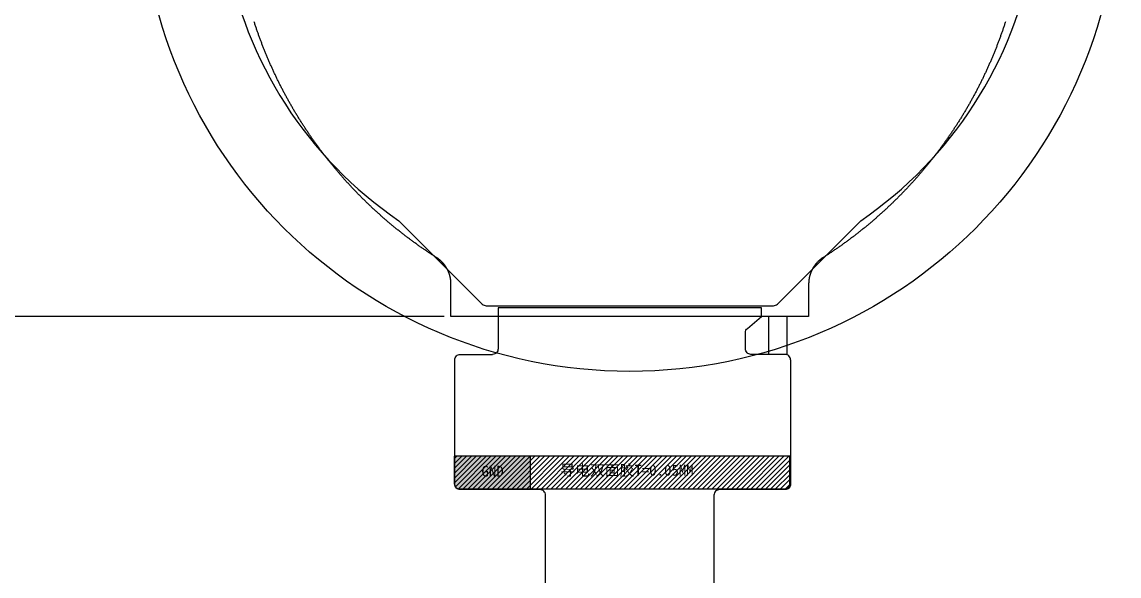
# Model space of a CAD drawing. Header units: millimetres. Extents: x 6107 to 6696, y -7540 to -7123.
# Drawn here: x 6402 to 6503, y -7386 to -7335.1 of the extents above; entities that cross this region are included whole.
import ezdxf

# ---------------------------------------------------------------- set-up
doc = ezdxf.new("R2010")
doc.units = ezdxf.units.MM
doc.header["$LTSCALE"] = 32.67
doc.header["$PDMODE"] = 3
doc.header["$PDSIZE"] = 0.3125
doc.layers.get('0').update_dxf_attribs({"linetype": 'CONTINUOUS'})
doc.layers.get('Defpoints').update_dxf_attribs({"linetype": 'CONTINUOUS'})
for name, color, linetype in [('BZ', 210, 'CONTINUOUS'), ('ITO', 3, 'CONTINUOUS'), ('sensor', 7, 'CONTINUOUS')]:
    doc.layers.add(name, color=color, linetype=linetype)
doc.styles.add('宋', font='SimSun.ttf')
doc.styles.add('黑体', font='simhei.ttf')
doc.dimstyles.new('HJ', dxfattribs={"dimtxt": 3.5, "dimasz": 3.5, "dimexe": 1, "dimexo": 0.625, "dimgap": 0.5, "dimtad": 1, "dimtxsty": '黑体', "dimcen": 3.5, "dimclrd": 4, "dimclre": 4, "dimclrt": 4, "dimadec": 0, "dimazin": 0, "dimtfac": 1, "dimtmove": 0, "dimatfit": 3, "dimfxl": 1, "dimarcsym": 0})

# ---------------------------------------------------------------- blocks, each defined once
blk = doc.blocks.new('*D35')
at = {"layer": 'Defpoints', "color": 0, "transparency": 16777216}
for p in [(6457.95, -7285.68), (6397.65, -7362.16), (6441.5, -7362.16)]:
    blk.add_point(p, dxfattribs=at)
at = {"layer": 'ITO', "color": 4, "lineweight": -2, "transparency": 16777216}
for p, q in [((6457.33, -7285.68), (6396.65, -7285.68)), ((6397.65, -7289.18), (6397.65, -7358.66)), ((6440.88, -7362.16), (6396.65, -7362.16))]:
    blk.add_line(p, q, dxfattribs=at)
at = {"layer": 'ITO', "color": 4, "transparency": 16777216}
for points in [[(6397.07, -7289.18), (6398.23, -7289.18), (6397.65, -7285.68)], [(6397.07, -7358.66), (6398.23, -7358.66), (6397.65, -7362.16)]]:
    blk.add_solid(points, dxfattribs=at)
at = {"layer": 'ITO', "color": 4, "transparency": 16777216, "insert": (6395.1, -7324.35), "char_height": 3.5, "attachment_point": 5, "rotation": 90, "style": '黑体'}
blk.add_mtext('LCM OD 76,48%%P0.2', dxfattribs=at)

msp = doc.modelspace()

# ---------------------------------------------------------------- hatches: boundary and pattern name
at = {"layer": 'ITO'}
h = msp.add_hatch(color=2, dxfattribs=at)
h.dxf.hatch_style = 1
h.paths.add_polyline_path([(6448.806, -7378.009), (6448.806, -7375.009), (6441.806, -7375.009), (6441.806, -7377.509, 0.4142136), (6442.306, -7378.009)])
h.paths.add_polyline_path([(6444.009, -7377.331), (6446.666, -7377.331), (6446.666, -7375.393), (6444.009, -7375.393)], flags=24)
h = msp.add_hatch(dxfattribs=at)
h.set_pattern_fill('ANSI31', color=3, scale=0.1)
h.set_pattern_definition([(45, (113.4258, 22.69926), (-0.224506403, 0.224506403), [])])
h.paths.add_polyline_path([(6472.176, -7378.009, 0.4142136), (6472.676, -7377.509), (6472.676, -7375.009), (6441.806, -7375.009), (6441.806, -7377.509, 0.4142136), (6442.306, -7378.009)])
h.paths.add_polyline_path([(6451.215, -7377.417), (6464.587, -7377.417), (6464.587, -7375.486), (6451.215, -7375.486)], flags=24)

# ---------------------------------------------------------------- linework, layer by layer
at = {"color": 1}
for p, q in [((6429.899, -7347.362), (6429.889, -7347.371)), ((6429.899, -7347.362), (6429.889, -7347.371)), ((6429.899, -7347.362), (6429.889, -7347.371)), ((6429.899, -7347.362), (6429.889, -7347.371)), ((6486.006, -7347.362), (6486.016, -7347.371)), ((6486.006, -7347.362), (6486.016, -7347.371))]:
    msp.add_line(p, q, dxfattribs=at)
at = {"color": 0}
for p, q in [((6470.703, -7362.156), (6470.703, -7365.632)), ((6472.403, -7362.156), (6472.403, -7365.632))]:
    msp.add_line(p, q, dxfattribs=at)
at = {"color": 30, "lineweight": -3}
msp.add_lwpolyline([(6472.733, -7366.132, 0.4142136), (6472.233, -7365.632), (6469.089, -7365.632, -0.4142136), (6468.589, -7365.132), (6468.589, -7363.633, -0.2219713), (6468.768, -7363.25), (6470.074, -7362.156), (6470.074, -7361.361), (6445.838, -7361.361), (6445.838, -7365.132, -0.4142136), (6445.338, -7365.632)], format="xyb", dxfattribs=at)
at = {"layer": 'BZ'}
msp.add_lwpolyline([(6492.504, -7335.052), (6492.479, -7335.129), (6492.454, -7335.205), (6492.429, -7335.281), (6492.404, -7335.357), (6492.379, -7335.433), (6492.353, -7335.509), (6492.328, -7335.585), (6492.302, -7335.661), (6492.276, -7335.737), (6492.25, -7335.813), (6492.223, -7335.888), (6492.197, -7335.964), (6492.171, -7336.04), (6492.144, -7336.115), (6492.117, -7336.191), (6492.09, -7336.266), (6492.063, -7336.342), (6492.035, -7336.417), (6492.008, -7336.492), (6491.98, -7336.568), (6491.953, -7336.643), (6491.925, -7336.718), (6491.897, -7336.793), (6491.869, -7336.868), (6491.84, -7336.943), (6491.812, -7337.018), (6491.783, -7337.093), (6491.754, -7337.168), (6491.725, -7337.242), (6491.696, -7337.317), (6491.667, -7337.392), (6491.638, -7337.466), (6491.608, -7337.541), (6491.578, -7337.615), (6491.549, -7337.69), (6491.519, -7337.764), (6491.489, -7337.838), (6491.458, -7337.913), (6491.428, -7337.987), (6491.397, -7338.061), (6491.367, -7338.135), (6491.336, -7338.209), (6491.305, -7338.283), (6491.274, -7338.357), (6491.242, -7338.431), (6491.211, -7338.504), (6491.179, -7338.578), (6491.148, -7338.652), (6491.116, -7338.725), (6491.084, -7338.799), (6491.051, -7338.872), (6491.019, -7338.946), (6490.987, -7339.019), (6490.954, -7339.092), (6490.921, -7339.165), (6490.888, -7339.238), (6490.855, -7339.311), (6490.822, -7339.384), (6490.789, -7339.457), (6490.755, -7339.53), (6490.722, -7339.603), (6490.688, -7339.676), (6490.654, -7339.748), (6490.62, -7339.821), (6490.586, -7339.893), (6490.552, -7339.966), (6490.517, -7340.038), (6490.483, -7340.11), (6490.448, -7340.183), (6490.413, -7340.255), (6490.378, -7340.327), (6490.343, -7340.399), (6490.307, -7340.471), (6490.272, -7340.543), (6490.236, -7340.615), (6490.2, -7340.686), (6490.165, -7340.758), (6490.128, -7340.83), (6490.092, -7340.901), (6490.056, -7340.973), (6490.019, -7341.044), (6489.983, -7341.115), (6489.946, -7341.187), (6489.909, -7341.258), (6489.872, -7341.329), (6489.835, -7341.4), (6489.798, -7341.471), (6489.76, -7341.542), (6489.723, -7341.613), (6489.685, -7341.683), (6489.647, -7341.754), (6489.609, -7341.824), (6489.571, -7341.895), (6489.533, -7341.965), (6489.494, -7342.036), (6489.456, -7342.106), (6489.417, -7342.176), (6489.378, -7342.246), (6489.339, -7342.316), (6489.3, -7342.386), (6489.261, -7342.456), (6489.221, -7342.526), (6489.182, -7342.596), (6489.142, -7342.665), (6489.102, -7342.735), (6489.062, -7342.805), (6489.022, -7342.874), (6488.982, -7342.943), (6488.941, -7343.013), (6488.901, -7343.082), (6488.86, -7343.151), (6488.82, -7343.22), (6488.779, -7343.289), (6488.738, -7343.358), (6488.696, -7343.426), (6488.655, -7343.495), (6488.614, -7343.564), (6488.572, -7343.632), (6488.53, -7343.701), (6488.488, -7343.769), (6488.446, -7343.837), (6488.404, -7343.906), (6488.362, -7343.974), (6488.32, -7344.042), (6488.277, -7344.11), (6488.234, -7344.177), (6488.192, -7344.245), (6488.149, -7344.313), (6488.105, -7344.381), (6488.062, -7344.448), (6488.019, -7344.515), (6487.975, -7344.583), (6487.932, -7344.65), (6487.888, -7344.717), (6487.844, -7344.784), (6487.8, -7344.851), (6487.756, -7344.918), (6487.712, -7344.985), (6487.667, -7345.052), (6487.623, -7345.118), (6487.578, -7345.185), (6487.533, -7345.252), (6487.488, -7345.318), (6487.443, -7345.384), (6487.398, -7345.45), (6487.353, -7345.517), (6487.307, -7345.583), (6487.262, -7345.648), (6487.216, -7345.714), (6487.17, -7345.78), (6487.124, -7345.846), (6487.078, -7345.911), (6487.032, -7345.977), (6486.985, -7346.042), (6486.939, -7346.107), (6486.892, -7346.173), (6486.845, -7346.238), (6486.799, -7346.303), (6486.752, -7346.368), (6486.704, -7346.433), (6486.657, -7346.497), (6486.61, -7346.562), (6486.562, -7346.627), (6486.515, -7346.691), (6486.467, -7346.755), (6486.419, -7346.82), (6486.371, -7346.884), (6486.323, -7346.948), (6486.274, -7347.012), (6486.226, -7347.076), (6486.177, -7347.14), (6486.129, -7347.203), (6486.08, -7347.267), (6486.031, -7347.33), (6485.982, -7347.394), (6485.933, -7347.457), (6485.883, -7347.52), (6485.834, -7347.583), (6485.784, -7347.646), (6485.735, -7347.709), (6485.685, -7347.772), (6485.635, -7347.835), (6485.585, -7347.897), (6485.535, -7347.96), (6485.484, -7348.022), (6485.434, -7348.085), (6485.383, -7348.147), (6485.333, -7348.209), (6485.282, -7348.271), (6485.231, -7348.333), (6485.18, -7348.395), (6485.129, -7348.457), (6485.078, -7348.518), (6485.026, -7348.58), (6484.975, -7348.641), (6484.923, -7348.702), (6484.871, -7348.764), (6484.819, -7348.825), (6484.767, -7348.886), (6484.715, -7348.947), (6484.663, -7349.007), (6484.611, -7349.068), (6484.558, -7349.129), (6484.505, -7349.189), (6484.453, -7349.25), (6484.4, -7349.31), (6484.347, -7349.37), (6484.294, -7349.43), (6484.241, -7349.49), (6484.187, -7349.55), (6484.134, -7349.61), (6484.08, -7349.669), (6484.027, -7349.729), (6483.973, -7349.788), (6483.919, -7349.848), (6483.865, -7349.907), (6483.811, -7349.966), (6483.756, -7350.025), (6483.702, -7350.084), (6483.648, -7350.143), (6483.593, -7350.201), (6483.538, -7350.26), (6483.483, -7350.318), (6483.428, -7350.377), (6483.373, -7350.435), (6483.318, -7350.493), (6483.263, -7350.551), (6483.207, -7350.609), (6483.152, -7350.667), (6483.096, -7350.724), (6483.04, -7350.782), (6482.984, -7350.839), (6482.928, -7350.897), (6482.872, -7350.954), (6482.816, -7351.011), (6482.76, -7351.068), (6482.703, -7351.125), (6482.647, -7351.182), (6482.59, -7351.239), (6482.533, -7351.295), (6482.476, -7351.352), (6482.419, -7351.408), (6482.362, -7351.464), (6482.305, -7351.52), (6482.248, -7351.576), (6482.19, -7351.632), (6482.133, -7351.688), (6482.075, -7351.744), (6482.017, -7351.799), (6481.959, -7351.855), (6481.901, -7351.91), (6481.843, -7351.965), (6481.785, -7352.02), (6481.727, -7352.075), (6481.668, -7352.13), (6481.61, -7352.185), (6481.551, -7352.24), (6481.492, -7352.294), (6481.433, -7352.349), (6481.374, -7352.403), (6481.315, -7352.457), (6481.256, -7352.511), (6481.197, -7352.565), (6481.137, -7352.619), (6481.078, -7352.673), (6481.018, -7352.726), (6480.958, -7352.78), (6480.899, -7352.833), (6480.839, -7352.886), (6480.779, -7352.939), (6480.718, -7352.992), (6480.658, -7353.045), (6480.598, -7353.098), (6480.537, -7353.151), (6480.477, -7353.203), (6480.416, -7353.255), (6480.355, -7353.308), (6480.294, -7353.36), (6480.233, -7353.412), (6480.172, -7353.464), (6480.111, -7353.516), (6480.05, -7353.567), (6479.988, -7353.619), (6479.927, -7353.67), (6479.865, -7353.722), (6479.804, -7353.773), (6479.742, -7353.824), (6479.68, -7353.875), (6479.618, -7353.926), (6479.556, -7353.976), (6479.494, -7354.027), (6479.431, -7354.077), (6479.369, -7354.128), (6479.306, -7354.178), (6479.244, -7354.228), (6479.181, -7354.278), (6479.118, -7354.328), (6479.055, -7354.377), (6478.992, -7354.427), (6478.929, -7354.476), (6478.866, -7354.526), (6478.803, -7354.575), (6478.739, -7354.624), (6478.676, -7354.673), (6478.612, -7354.722), (6478.549, -7354.77), (6478.485, -7354.819), (6478.421, -7354.867), (6478.357, -7354.916), (6478.293, -7354.964), (6478.229, -7355.012), (6478.165, -7355.06), (6478.1, -7355.108), (6478.036, -7355.155), (6477.971, -7355.203), (6477.907, -7355.25), (6477.842, -7355.298), (6477.777, -7355.345), (6477.712, -7355.392), (6477.647, -7355.439), (6477.582, -7355.486), (6477.517, -7355.532), (6477.452, -7355.579), (6477.386, -7355.625), (6477.321, -7355.671), (6477.255, -7355.718), (6477.19, -7355.764), (6477.124, -7355.809), (6477.058, -7355.855), (6476.992, -7355.901), (6476.926, -7355.946), (6476.86, -7355.992), (6476.794, -7356.037), (6476.727, -7356.082), (6476.661, -7356.127), (6476.595, -7356.172), (6476.528, -7356.216), (6476.461, -7356.261), (6476.395, -7356.305), (6476.328, -7356.35), (6476.261, -7356.394), (6476.194, -7356.438), (6476.127, -7356.482), (6476.06, -7356.526), (6475.992, -7356.569), (6475.925, -7356.613), (6475.858, -7356.656), (6475.79, -7356.699), (6475.723, -7356.742), (6475.718, -7356.746), (6475.713, -7356.748), (6475.709, -7356.752), (6475.704, -7356.755), (6475.699, -7356.758), (6475.694, -7356.761), (6475.69, -7356.764), (6475.685, -7356.767), (6475.68, -7356.77), (6475.676, -7356.773), (6475.671, -7356.776), (6475.667, -7356.779), (6475.657, -7356.785), (6475.653, -7356.788), (6475.648, -7356.792), (6475.643, -7356.795), (6475.634, -7356.801), (6475.629, -7356.804), (6475.625, -7356.807), (6475.616, -7356.814), (6475.611, -7356.817), (6475.607, -7356.82), (6475.602, -7356.824), (6475.598, -7356.827), (6475.588, -7356.833), (6475.584, -7356.837), (6475.575, -7356.843), (6475.57, -7356.846), (6475.566, -7356.85), (6475.561, -7356.853), (6475.557, -7356.856), (6475.552, -7356.86), (6475.548, -7356.863), (6475.543, -7356.866), (6475.539, -7356.87), (6475.534, -7356.873), (6475.53, -7356.876), (6475.521, -7356.883), (6475.517, -7356.887), (6475.512, -7356.89), (6475.508, -7356.893), (6475.503, -7356.897), (6475.499, -7356.9), (6475.49, -7356.907), (6475.486, -7356.911), (6475.477, -7356.918), (6475.473, -7356.921), (6475.468, -7356.925), (6475.464, -7356.928), (6475.46, -7356.932), (6475.455, -7356.935), (6475.451, -7356.939), (6475.447, -7356.942), (6475.438, -7356.949), (6475.434, -7356.953), (6475.429, -7356.956), (6475.425, -7356.96), (6475.421, -7356.964), (6475.417, -7356.967), (6475.412, -7356.971), (6475.408, -7356.975), (6475.404, -7356.978), (6475.399, -7356.982), (6475.395, -7356.985), (6475.391, -7356.989), (6475.387, -7356.993), (6475.378, -7357), (6475.374, -7357.004), (6475.37, -7357.007), (6475.366, -7357.011), (6475.361, -7357.015), (6475.357, -7357.019), (6475.353, -7357.022), (6475.349, -7357.026), (6475.345, -7357.03), (6475.341, -7357.033), (6475.337, -7357.037), (6475.332, -7357.041), (6475.328, -7357.045), (6475.32, -7357.052), (6475.316, -7357.056), (6475.312, -7357.06), (6475.308, -7357.064), (6475.304, -7357.067), (6475.3, -7357.071), (6475.296, -7357.075), (6475.292, -7357.079), (6475.287, -7357.083), (6475.283, -7357.087), (6475.279, -7357.091), (6475.275, -7357.094), (6475.271, -7357.098), (6475.267, -7357.102), (6475.263, -7357.106), (6475.259, -7357.11), (6475.255, -7357.114), (6475.251, -7357.118), (6475.247, -7357.122), (6475.243, -7357.126), (6475.239, -7357.13), (6475.236, -7357.134), (6475.228, -7357.142), (6475.22, -7357.15), (6475.216, -7357.153), (6475.212, -7357.157), (6475.204, -7357.165), (6475.196, -7357.174), (6475.192, -7357.178), (6475.189, -7357.182), (6475.185, -7357.186), (6475.181, -7357.19), (6475.177, -7357.194), (6475.173, -7357.198), (6475.169, -7357.202), (6475.166, -7357.206), (6475.162, -7357.21), (6475.158, -7357.214), (6475.154, -7357.218), (6475.151, -7357.222), (6475.143, -7357.231), (6475.139, -7357.235), (6475.136, -7357.239), (6475.132, -7357.243), (6475.128, -7357.247), (6475.124, -7357.252), (6475.121, -7357.256), (6475.117, -7357.26), (6475.113, -7357.264), (6475.11, -7357.268), (6475.102, -7357.277), (6475.098, -7357.281), (6475.095, -7357.285), (6475.091, -7357.289), (6475.084, -7357.298), (6475.08, -7357.302), (6475.077, -7357.306), (6475.073, -7357.311), (6475.069, -7357.315), (6475.066, -7357.319), (6475.062, -7357.324), (6475.059, -7357.328), (6475.055, -7357.332), (6475.048, -7357.341), (6475.041, -7357.349), (6475.038, -7357.354), (6475.034, -7357.358), (6475.03, -7357.363), (6475.027, -7357.367), (6475.024, -7357.371), (6475.02, -7357.376), (6475.016, -7357.38), (6475.013, -7357.384), (6475.01, -7357.389), (6475.003, -7357.398), (6474.999, -7357.402), (6474.996, -7357.406), (6474.993, -7357.411), (6474.989, -7357.415), (6474.982, -7357.424), (6474.979, -7357.429), (6474.976, -7357.433), (6474.969, -7357.442), (6474.966, -7357.446), (6474.962, -7357.451), (6474.959, -7357.455), (6474.956, -7357.46), (6474.952, -7357.464), (6474.949, -7357.469), (6474.946, -7357.474), (6474.942, -7357.478), (6474.939, -7357.483), (6474.936, -7357.487), (6474.929, -7357.496), (6474.926, -7357.501), (6474.92, -7357.51), (6474.916, -7357.515), (6474.913, -7357.519), (6474.91, -7357.524), (6474.907, -7357.528), (6474.904, -7357.533), (6474.897, -7357.542), (6474.894, -7357.547), (6474.891, -7357.551), (6474.888, -7357.556), (6474.885, -7357.561), (6474.882, -7357.565), (6474.879, -7357.57), (6474.876, -7357.575), (6474.873, -7357.579), (6474.87, -7357.584), (6474.863, -7357.593), (6474.86, -7357.598), (6474.857, -7357.603), (6474.854, -7357.607), (6474.851, -7357.612), (6474.845, -7357.621), (6474.842, -7357.626), (6474.839, -7357.631), (6474.833, -7357.64), (6474.827, -7357.65), (6474.825, -7357.655), (6474.822, -7357.659), (6474.819, -7357.664), (6474.816, -7357.669), (6474.813, -7357.674), (6474.807, -7357.683), (6474.804, -7357.688), (6474.801, -7357.693), (6474.799, -7357.698), (6474.796, -7357.703), (6474.79, -7357.712), (6474.787, -7357.717), (6474.784, -7357.722), (6474.782, -7357.727), (6474.779, -7357.732), (6474.776, -7357.736), (6474.773, -7357.741), (6474.771, -7357.746), (6474.768, -7357.751), (6474.765, -7357.756), (6474.762, -7357.761), (6474.757, -7357.771), (6474.754, -7357.775), (6474.752, -7357.78), (6474.749, -7357.785), (6474.746, -7357.79), (6474.744, -7357.795), (6474.741, -7357.8), (6474.738, -7357.805), (6474.736, -7357.81), (6474.73, -7357.82), (6474.725, -7357.83), (6474.723, -7357.835), (6474.72, -7357.84), (6474.718, -7357.844), (6474.712, -7357.855), (6474.71, -7357.859), (6474.708, -7357.864), (6474.702, -7357.875), (6474.7, -7357.879), (6474.698, -7357.884), (6474.695, -7357.889), (6474.693, -7357.895), (6474.69, -7357.9), (6474.688, -7357.905), (6474.685, -7357.91), (6474.683, -7357.915), (6474.68, -7357.92), (6474.678, -7357.925), (6474.676, -7357.93), (6474.673, -7357.935), (6474.671, -7357.94), (6474.669, -7357.945), (6474.664, -7357.955), (6474.659, -7357.965), (6474.654, -7357.976), (6474.652, -7357.981), (6474.65, -7357.986), (6474.645, -7357.996), (6474.643, -7358.001), (6474.641, -7358.006), (6474.639, -7358.011), (6474.636, -7358.016), (6474.634, -7358.021), (6474.632, -7358.027), (6474.63, -7358.032), (6474.628, -7358.037), (6474.626, -7358.042), (6474.623, -7358.047), (6474.619, -7358.058), (6474.617, -7358.063), (6474.615, -7358.068), (6474.613, -7358.073), (6474.611, -7358.078), (6474.608, -7358.083), (6474.606, -7358.089), (6474.604, -7358.094), (6474.602, -7358.099), (6474.6, -7358.104), (6474.596, -7358.115), (6474.594, -7358.12), (6474.59, -7358.13), (6474.588, -7358.135), (6474.586, -7358.141), (6474.582, -7358.151), (6474.58, -7358.156), (6474.578, -7358.162), (6474.576, -7358.167), (6474.574, -7358.172), (6474.573, -7358.177), (6474.569, -7358.188), (6474.565, -7358.199), (6474.563, -7358.204), (6474.561, -7358.209), (6474.56, -7358.214), (6474.558, -7358.22), (6474.556, -7358.225), (6474.554, -7358.23), (6474.552, -7358.235), (6474.549, -7358.246), (6474.547, -7358.251), (6474.545, -7358.257), (6474.544, -7358.262), (6474.542, -7358.267), (6474.54, -7358.273), (6474.538, -7358.278), (6474.537, -7358.283), (6474.535, -7358.289), (6474.533, -7358.294), (6474.532, -7358.299), (6474.528, -7358.31), (6474.527, -7358.315), (6474.525, -7358.321), (6474.523, -7358.326), (6474.522, -7358.331), (6474.52, -7358.337), (6474.519, -7358.342), (6474.516, -7358.353), (6474.514, -7358.358), (6474.512, -7358.364), (6474.511, -7358.369), (6474.509, -7358.374), (6474.508, -7358.38), (6474.506, -7358.385), (6474.503, -7358.396), (6474.5, -7358.407), (6474.499, -7358.412), (6474.498, -7358.417), (6474.496, -7358.423), (6474.495, -7358.428), (6474.493, -7358.434), (6474.492, -7358.439), (6474.489, -7358.45), (6474.488, -7358.455), (6474.485, -7358.466), (6474.484, -7358.471), (6474.482, -7358.477), (6474.481, -7358.482), (6474.48, -7358.488), (6474.479, -7358.493), (6474.477, -7358.499), (6474.476, -7358.504), (6474.475, -7358.51), (6474.474, -7358.515), (6474.472, -7358.521), (6474.471, -7358.526), (6474.47, -7358.531), (6474.469, -7358.537), (6474.468, -7358.542), (6474.465, -7358.553), (6474.464, -7358.559), (6474.463, -7358.564), (6474.462, -7358.57), (6474.461, -7358.575), (6474.459, -7358.581), (6474.458, -7358.586), (6474.457, -7358.592), (6474.456, -7358.597), (6474.455, -7358.603), (6474.454, -7358.608), (6474.452, -7358.619), (6474.451, -7358.625), (6474.45, -7358.63), (6474.449, -7358.636), (6474.448, -7358.641), (6474.447, -7358.646), (6474.446, -7358.652), (6474.445, -7358.658), (6474.443, -7358.669), (6474.442, -7358.674), (6474.441, -7358.68), (6474.44, -7358.685), (6474.439, -7358.691), (6474.438, -7358.702), (6474.437, -7358.707), (6474.436, -7358.713), (6474.435, -7358.718), (6474.434, -7358.724), (6474.433, -7358.729), (6474.433, -7358.735), (6474.432, -7358.74), (6474.431, -7358.746), (6474.43, -7358.751), (6474.429, -7358.757), (6474.429, -7358.763), (6474.428, -7358.768), (6474.427, -7358.774), (6474.426, -7358.779), (6474.426, -7358.785), (6474.425, -7358.79), (6474.424, -7358.796), (6474.424, -7358.801), (6474.422, -7358.813), (6474.422, -7358.818), (6474.421, -7358.823), (6474.42, -7358.829), (6474.42, -7358.835), (6474.419, -7358.84), (6474.419, -7358.846), (6474.418, -7358.851), (6474.417, -7358.857), (6474.417, -7358.862), (6474.416, -7358.868), (6474.416, -7358.874), (6474.415, -7358.879), (6474.415, -7358.885), (6474.414, -7358.89), (6474.414, -7358.896), (6474.413, -7358.907), (6474.412, -7358.912), (6474.412, -7358.918), (6474.411, -7358.924), (6474.411, -7358.929), (6474.411, -7358.935), (6474.41, -7358.94), (6474.41, -7358.946), (6474.409, -7358.952), (6474.409, -7358.957), (6474.409, -7358.963), (6474.408, -7358.968), (6474.408, -7358.979), (6474.407, -7358.985), (6474.407, -7358.99), (6474.407, -7358.996), (6474.406, -7359.002), (6474.406, -7359.007), (6474.406, -7359.013), (6474.406, -7359.018), (6474.405, -7359.03), (6474.405, -7359.035), (6474.405, -7359.041), (6474.404, -7359.046), (6474.404, -7359.052), (6474.404, -7359.058), (6474.404, -7359.063), (6474.404, -7359.069), (6474.403, -7359.08), (6474.403, -7359.085), (6474.403, -7359.091), (6474.403, -7359.097), (6474.403, -7359.102), (6474.403, -7359.108), (6474.403, -7359.113), (6474.403, -7359.119), (6474.403, -7359.125), (6474.403, -7359.13), (6474.403, -7359.136), (6474.403, -7359.141), (6474.403, -7359.147), (6474.403, -7362.156), (6441.503, -7362.156), (6441.503, -7359.141), (6441.503, -7359.136), (6441.503, -7359.13), (6441.503, -7359.125), (6441.502, -7359.119), (6441.502, -7359.113), (6441.502, -7359.108), (6441.502, -7359.097), (6441.502, -7359.091), (6441.502, -7359.086), (6441.502, -7359.074), (6441.501, -7359.063), (6441.501, -7359.058), (6441.501, -7359.052), (6441.501, -7359.041), (6441.5, -7359.035), (6441.5, -7359.03), (6441.5, -7359.024), (6441.5, -7359.018), (6441.499, -7359.013), (6441.499, -7359.007), (6441.499, -7359.002), (6441.499, -7358.996), (6441.498, -7358.991), (6441.498, -7358.985), (6441.498, -7358.979), (6441.497, -7358.974), (6441.497, -7358.968), (6441.497, -7358.963), (6441.496, -7358.957), (6441.496, -7358.952), (6441.496, -7358.946), (6441.495, -7358.94), (6441.495, -7358.935), (6441.494, -7358.929), (6441.494, -7358.924), (6441.493, -7358.918), (6441.493, -7358.913), (6441.492, -7358.907), (6441.492, -7358.901), (6441.492, -7358.896), (6441.491, -7358.885), (6441.49, -7358.879), (6441.489, -7358.874), (6441.489, -7358.868), (6441.488, -7358.862), (6441.488, -7358.857), (6441.487, -7358.846), (6441.486, -7358.84), (6441.485, -7358.835), (6441.485, -7358.829), (6441.484, -7358.824), (6441.484, -7358.818), (6441.483, -7358.812), (6441.482, -7358.807), (6441.482, -7358.801), (6441.481, -7358.796), (6441.48, -7358.79), (6441.479, -7358.785), (6441.479, -7358.779), (6441.478, -7358.774), (6441.477, -7358.768), (6441.477, -7358.763), (6441.476, -7358.757), (6441.475, -7358.751), (6441.474, -7358.746), (6441.473, -7358.74), (6441.473, -7358.735), (6441.472, -7358.729), (6441.471, -7358.724), (6441.47, -7358.718), (6441.469, -7358.713), (6441.468, -7358.707), (6441.468, -7358.702), (6441.467, -7358.696), (6441.466, -7358.691), (6441.465, -7358.685), (6441.464, -7358.68), (6441.463, -7358.674), (6441.461, -7358.663), (6441.46, -7358.658), (6441.459, -7358.652), (6441.458, -7358.647), (6441.457, -7358.641), (6441.456, -7358.636), (6441.455, -7358.63), (6441.454, -7358.624), (6441.453, -7358.619), (6441.452, -7358.614), (6441.45, -7358.602), (6441.449, -7358.597), (6441.448, -7358.592), (6441.446, -7358.581), (6441.445, -7358.575), (6441.444, -7358.57), (6441.442, -7358.564), (6441.441, -7358.559), (6441.44, -7358.553), (6441.439, -7358.548), (6441.438, -7358.542), (6441.437, -7358.537), (6441.435, -7358.532), (6441.433, -7358.52), (6441.432, -7358.515), (6441.43, -7358.51), (6441.429, -7358.504), (6441.427, -7358.493), (6441.425, -7358.488), (6441.424, -7358.482), (6441.423, -7358.477), (6441.421, -7358.472), (6441.42, -7358.466), (6441.419, -7358.461), (6441.417, -7358.455), (6441.416, -7358.45), (6441.415, -7358.445), (6441.412, -7358.434), (6441.41, -7358.428), (6441.409, -7358.423), (6441.408, -7358.417), (6441.406, -7358.412), (6441.405, -7358.407), (6441.402, -7358.396), (6441.4, -7358.391), (6441.399, -7358.385), (6441.397, -7358.38), (6441.396, -7358.374), (6441.394, -7358.369), (6441.393, -7358.363), (6441.391, -7358.358), (6441.388, -7358.347), (6441.387, -7358.342), (6441.385, -7358.337), (6441.383, -7358.331), (6441.382, -7358.326), (6441.38, -7358.321), (6441.379, -7358.315), (6441.375, -7358.305), (6441.374, -7358.299), (6441.372, -7358.294), (6441.369, -7358.283), (6441.367, -7358.278), (6441.365, -7358.273), (6441.363, -7358.267), (6441.362, -7358.262), (6441.358, -7358.251), (6441.356, -7358.246), (6441.355, -7358.241), (6441.353, -7358.235), (6441.351, -7358.23), (6441.349, -7358.225), (6441.348, -7358.22), (6441.346, -7358.214), (6441.344, -7358.209), (6441.342, -7358.204), (6441.34, -7358.198), (6441.338, -7358.193), (6441.336, -7358.188), (6441.333, -7358.177), (6441.331, -7358.172), (6441.329, -7358.167), (6441.327, -7358.162), (6441.325, -7358.156), (6441.323, -7358.151), (6441.321, -7358.146), (6441.319, -7358.141), (6441.317, -7358.136), (6441.315, -7358.13), (6441.313, -7358.125), (6441.309, -7358.115), (6441.307, -7358.109), (6441.305, -7358.104), (6441.303, -7358.099), (6441.301, -7358.094), (6441.299, -7358.089), (6441.297, -7358.083), (6441.295, -7358.078), (6441.293, -7358.073), (6441.29, -7358.068), (6441.288, -7358.063), (6441.286, -7358.058), (6441.282, -7358.047), (6441.28, -7358.042), (6441.278, -7358.037), (6441.275, -7358.032), (6441.273, -7358.027), (6441.271, -7358.021), (6441.269, -7358.016), (6441.267, -7358.011), (6441.264, -7358.006), (6441.262, -7358.001), (6441.26, -7357.996), (6441.258, -7357.991), (6441.255, -7357.986), (6441.253, -7357.981), (6441.248, -7357.97), (6441.246, -7357.965), (6441.241, -7357.955), (6441.239, -7357.95), (6441.237, -7357.945), (6441.234, -7357.94), (6441.232, -7357.935), (6441.23, -7357.93), (6441.227, -7357.925), (6441.225, -7357.92), (6441.222, -7357.915), (6441.22, -7357.91), (6441.218, -7357.905), (6441.215, -7357.9), (6441.213, -7357.895), (6441.21, -7357.889), (6441.208, -7357.885), (6441.203, -7357.874), (6441.2, -7357.869), (6441.198, -7357.864), (6441.195, -7357.86), (6441.19, -7357.849), (6441.188, -7357.845), (6441.182, -7357.835), (6441.18, -7357.83), (6441.177, -7357.825), (6441.175, -7357.82), (6441.172, -7357.815), (6441.167, -7357.805), (6441.164, -7357.8), (6441.162, -7357.795), (6441.156, -7357.785), (6441.154, -7357.78), (6441.151, -7357.775), (6441.148, -7357.771), (6441.146, -7357.766), (6441.143, -7357.761), (6441.14, -7357.756), (6441.137, -7357.751), (6441.132, -7357.741), (6441.129, -7357.736), (6441.126, -7357.732), (6441.124, -7357.727), (6441.121, -7357.722), (6441.115, -7357.712), (6441.112, -7357.707), (6441.109, -7357.703), (6441.107, -7357.698), (6441.104, -7357.693), (6441.101, -7357.688), (6441.098, -7357.683), (6441.095, -7357.679), (6441.092, -7357.674), (6441.089, -7357.669), (6441.087, -7357.664), (6441.081, -7357.655), (6441.078, -7357.65), (6441.075, -7357.645), (6441.072, -7357.64), (6441.069, -7357.636), (6441.066, -7357.631), (6441.063, -7357.626), (6441.06, -7357.621), (6441.057, -7357.617), (6441.054, -7357.612), (6441.051, -7357.607), (6441.048, -7357.603), (6441.045, -7357.598), (6441.039, -7357.589), (6441.036, -7357.584), (6441.033, -7357.579), (6441.03, -7357.575), (6441.027, -7357.57), (6441.023, -7357.565), (6441.02, -7357.56), (6441.017, -7357.556), (6441.014, -7357.551), (6441.011, -7357.547), (6441.008, -7357.542), (6441.005, -7357.537), (6441.001, -7357.533), (6440.998, -7357.528), (6440.995, -7357.524), (6440.989, -7357.514), (6440.985, -7357.51), (6440.982, -7357.505), (6440.979, -7357.501), (6440.976, -7357.496), (6440.973, -7357.492), (6440.969, -7357.487), (6440.966, -7357.483), (6440.963, -7357.478), (6440.96, -7357.474), (6440.956, -7357.469), (6440.953, -7357.464), (6440.95, -7357.46), (6440.946, -7357.455), (6440.943, -7357.451), (6440.94, -7357.446), (6440.936, -7357.442), (6440.93, -7357.433), (6440.926, -7357.429), (6440.923, -7357.424), (6440.92, -7357.42), (6440.916, -7357.415), (6440.913, -7357.411), (6440.909, -7357.406), (6440.902, -7357.398), (6440.896, -7357.389), (6440.889, -7357.38), (6440.885, -7357.376), (6440.882, -7357.371), (6440.878, -7357.367), (6440.875, -7357.362), (6440.871, -7357.358), (6440.868, -7357.354), (6440.864, -7357.349), (6440.861, -7357.345), (6440.857, -7357.341), (6440.854, -7357.336), (6440.85, -7357.332), (6440.846, -7357.328), (6440.843, -7357.324), (6440.839, -7357.319), (6440.836, -7357.315), (6440.828, -7357.306), (6440.825, -7357.302), (6440.821, -7357.298), (6440.818, -7357.294), (6440.814, -7357.289), (6440.81, -7357.285), (6440.807, -7357.281), (6440.803, -7357.277), (6440.796, -7357.268), (6440.788, -7357.26), (6440.785, -7357.256), (6440.781, -7357.251), (6440.777, -7357.247), (6440.773, -7357.243), (6440.77, -7357.239), (6440.766, -7357.235), (6440.762, -7357.231), (6440.758, -7357.227), (6440.755, -7357.222), (6440.751, -7357.218), (6440.747, -7357.214), (6440.743, -7357.21), (6440.736, -7357.202), (6440.728, -7357.194), (6440.724, -7357.19), (6440.716, -7357.182), (6440.713, -7357.178), (6440.709, -7357.174), (6440.701, -7357.165), (6440.693, -7357.157), (6440.689, -7357.153), (6440.686, -7357.15), (6440.682, -7357.146), (6440.678, -7357.142), (6440.674, -7357.138), (6440.67, -7357.134), (6440.666, -7357.13), (6440.662, -7357.126), (6440.658, -7357.122), (6440.654, -7357.118), (6440.65, -7357.114), (6440.646, -7357.11), (6440.642, -7357.106), (6440.638, -7357.102), (6440.634, -7357.098), (6440.63, -7357.094), (6440.626, -7357.091), (6440.622, -7357.087), (6440.618, -7357.083), (6440.61, -7357.075), (6440.606, -7357.071), (6440.601, -7357.067), (6440.597, -7357.064), (6440.593, -7357.06), (6440.589, -7357.056), (6440.585, -7357.052), (6440.581, -7357.049), (6440.577, -7357.045), (6440.573, -7357.041), (6440.569, -7357.037), (6440.565, -7357.033), (6440.56, -7357.03), (6440.556, -7357.026), (6440.552, -7357.022), (6440.548, -7357.018), (6440.544, -7357.015), (6440.54, -7357.011), (6440.535, -7357.007), (6440.531, -7357.004), (6440.527, -7357), (6440.518, -7356.993), (6440.514, -7356.989), (6440.51, -7356.985), (6440.506, -7356.982), (6440.501, -7356.978), (6440.497, -7356.975), (6440.493, -7356.971), (6440.489, -7356.967), (6440.484, -7356.964), (6440.48, -7356.96), (6440.476, -7356.957), (6440.472, -7356.953), (6440.467, -7356.949), (6440.463, -7356.946), (6440.459, -7356.942), (6440.454, -7356.939), (6440.446, -7356.932), (6440.441, -7356.928), (6440.433, -7356.921), (6440.428, -7356.918), (6440.424, -7356.914), (6440.419, -7356.911), (6440.415, -7356.907), (6440.411, -7356.904), (6440.406, -7356.9), (6440.402, -7356.897), (6440.397, -7356.893), (6440.393, -7356.89), (6440.389, -7356.887), (6440.384, -7356.883), (6440.375, -7356.876), (6440.371, -7356.873), (6440.366, -7356.87), (6440.357, -7356.863), (6440.348, -7356.856), (6440.344, -7356.853), (6440.339, -7356.85), (6440.335, -7356.846), (6440.33, -7356.843), (6440.326, -7356.84), (6440.321, -7356.837), (6440.317, -7356.833), (6440.312, -7356.83), (6440.308, -7356.827), (6440.303, -7356.824), (6440.299, -7356.82), (6440.289, -7356.814), (6440.28, -7356.808), (6440.271, -7356.801), (6440.267, -7356.798), (6440.262, -7356.795), (6440.257, -7356.792), (6440.253, -7356.788), (6440.248, -7356.785), (6440.243, -7356.782), (6440.239, -7356.779), (6440.234, -7356.776), (6440.229, -7356.773), (6440.225, -7356.77), (6440.22, -7356.767), (6440.211, -7356.761), (6440.206, -7356.758), (6440.201, -7356.755), (6440.192, -7356.748), (6440.187, -7356.745), (6440.183, -7356.742, -0.0001001), (6440.182, -7356.742), (6440.115, -7356.699), (6440.047, -7356.656), (6439.98, -7356.613), (6439.913, -7356.569), (6439.845, -7356.526), (6439.778, -7356.482), (6439.711, -7356.438), (6439.644, -7356.394), (6439.577, -7356.35), (6439.511, -7356.305), (6439.444, -7356.261), (6439.377, -7356.216), (6439.311, -7356.172), (6439.244, -7356.127), (6439.178, -7356.082), (6439.112, -7356.037), (6439.045, -7355.992), (6438.979, -7355.946), (6438.913, -7355.901), (6438.847, -7355.855), (6438.781, -7355.809), (6438.716, -7355.764), (6438.65, -7355.718), (6438.584, -7355.671), (6438.519, -7355.625), (6438.454, -7355.579), (6438.388, -7355.532), (6438.323, -7355.486), (6438.258, -7355.439), (6438.193, -7355.392), (6438.128, -7355.345), (6438.063, -7355.298), (6437.999, -7355.25), (6437.934, -7355.203), (6437.869, -7355.155), (6437.805, -7355.108), (6437.741, -7355.06), (6437.676, -7355.012), (6437.612, -7354.964), (6437.548, -7354.916), (6437.484, -7354.867), (6437.42, -7354.819), (6437.357, -7354.77), (6437.293, -7354.722), (6437.229, -7354.673), (6437.166, -7354.624), (6437.102, -7354.575), (6437.039, -7354.526), (6436.976, -7354.476), (6436.913, -7354.427), (6436.85, -7354.377), (6436.787, -7354.328), (6436.724, -7354.278), (6436.661, -7354.228), (6436.599, -7354.178), (6436.536, -7354.128), (6436.474, -7354.077), (6436.412, -7354.027), (6436.349, -7353.976), (6436.287, -7353.926), (6436.225, -7353.875), (6436.163, -7353.824), (6436.102, -7353.773), (6436.04, -7353.722), (6435.978, -7353.67), (6435.917, -7353.619), (6435.855, -7353.567), (6435.794, -7353.516), (6435.733, -7353.464), (6435.672, -7353.412), (6435.611, -7353.36), (6435.55, -7353.308), (6435.489, -7353.255), (6435.428, -7353.203), (6435.368, -7353.151), (6435.307, -7353.098), (6435.247, -7353.045), (6435.187, -7352.992), (6435.127, -7352.939), (6435.067, -7352.886), (6435.007, -7352.833), (6434.947, -7352.78), (6434.887, -7352.726), (6434.827, -7352.673), (6434.768, -7352.619), (6434.709, -7352.565), (6434.649, -7352.511), (6434.59, -7352.457), (6434.531, -7352.403), (6434.472, -7352.349), (6434.413, -7352.294), (6434.354, -7352.24), (6434.296, -7352.185), (6434.237, -7352.13), (6434.179, -7352.075), (6434.12, -7352.02), (6434.062, -7351.965), (6434.004, -7351.91), (6433.946, -7351.855), (6433.888, -7351.799), (6433.83, -7351.744), (6433.773, -7351.688), (6433.715, -7351.632), (6433.658, -7351.576), (6433.6, -7351.52), (6433.543, -7351.464), (6433.486, -7351.408), (6433.429, -7351.352), (6433.372, -7351.295), (6433.315, -7351.239), (6433.258, -7351.182), (6433.202, -7351.125), (6433.145, -7351.068), (6433.089, -7351.011), (6433.033, -7350.954), (6432.977, -7350.897), (6432.921, -7350.839), (6432.865, -7350.782), (6432.809, -7350.724), (6432.753, -7350.667), (6432.698, -7350.609), (6432.642, -7350.551), (6432.587, -7350.493), (6432.532, -7350.435), (6432.477, -7350.377), (6432.422, -7350.318), (6432.367, -7350.26), (6432.312, -7350.201), (6432.258, -7350.143), (6432.203, -7350.084), (6432.149, -7350.025), (6432.095, -7349.966), (6432.04, -7349.907), (6431.986, -7349.848), (6431.932, -7349.788), (6431.879, -7349.729), (6431.825, -7349.669), (6431.771, -7349.61), (6431.718, -7349.55), (6431.665, -7349.49), (6431.611, -7349.43), (6431.558, -7349.37), (6431.505, -7349.31), (6431.452, -7349.25), (6431.4, -7349.189), (6431.347, -7349.129), (6431.295, -7349.068), (6431.242, -7349.007), (6431.19, -7348.947), (6431.138, -7348.886), (6431.086, -7348.825), (6431.034, -7348.764), (6430.982, -7348.702), (6430.931, -7348.641), (6430.879, -7348.58), (6430.828, -7348.518), (6430.776, -7348.457), (6430.725, -7348.395), (6430.674, -7348.333), (6430.623, -7348.271), (6430.572, -7348.209), (6430.522, -7348.147), (6430.471, -7348.085), (6430.421, -7348.022), (6430.37, -7347.96), (6430.32, -7347.897), (6430.27, -7347.835), (6430.22, -7347.772), (6430.171, -7347.709), (6430.121, -7347.646), (6430.071, -7347.583), (6430.022, -7347.52), (6429.973, -7347.457), (6429.923, -7347.394), (6429.874, -7347.33), (6429.825, -7347.267), (6429.777, -7347.203), (6429.728, -7347.14), (6429.679, -7347.076), (6429.631, -7347.012), (6429.583, -7346.948), (6429.534, -7346.884), (6429.486, -7346.82), (6429.438, -7346.755), (6429.391, -7346.691), (6429.343, -7346.627), (6429.296, -7346.562), (6429.248, -7346.497), (6429.201, -7346.433), (6429.154, -7346.368), (6429.107, -7346.303), (6429.06, -7346.238), (6429.013, -7346.173), (6428.966, -7346.107), (6428.92, -7346.042), (6428.873, -7345.977), (6428.827, -7345.911), (6428.781, -7345.846), (6428.735, -7345.78), (6428.689, -7345.714), (6428.644, -7345.648), (6428.598, -7345.583), (6428.552, -7345.517), (6428.507, -7345.45), (6428.462, -7345.384), (6428.417, -7345.318), (6428.372, -7345.252), (6428.327, -7345.185), (6428.282, -7345.118), (6428.238, -7345.052), (6428.193, -7344.985), (6428.149, -7344.918), (6428.105, -7344.851), (6428.061, -7344.784), (6428.017, -7344.717), (6427.973, -7344.65), (6427.93, -7344.583), (6427.886, -7344.515), (6427.843, -7344.448), (6427.8, -7344.381), (6427.757, -7344.313), (6427.714, -7344.245), (6427.671, -7344.177), (6427.628, -7344.11), (6427.586, -7344.042), (6427.543, -7343.974), (6427.501, -7343.906), (6427.459, -7343.837), (6427.417, -7343.769), (6427.375, -7343.701), (6427.333, -7343.632), (6427.292, -7343.564), (6427.25, -7343.495), (6427.209, -7343.426), (6427.168, -7343.358), (6427.127, -7343.289), (6427.086, -7343.22), (6427.045, -7343.151), (6427.004, -7343.082), (6426.964, -7343.013), (6426.923, -7342.943), (6426.883, -7342.874), (6426.843, -7342.805), (6426.803, -7342.735), (6426.763, -7342.665), (6426.724, -7342.596), (6426.684, -7342.526), (6426.645, -7342.456), (6426.605, -7342.386), (6426.566, -7342.316), (6426.527, -7342.246), (6426.488, -7342.176), (6426.45, -7342.106), (6426.411, -7342.036), (6426.373, -7341.965), (6426.334, -7341.895), (6426.296, -7341.824), (6426.258, -7341.754), (6426.22, -7341.683), (6426.183, -7341.613), (6426.145, -7341.542), (6426.108, -7341.471), (6426.07, -7341.4), (6426.033, -7341.329), (6425.996, -7341.258), (6425.959, -7341.187), (6425.922, -7341.115), (6425.886, -7341.044), (6425.849, -7340.973), (6425.813, -7340.901), (6425.777, -7340.83), (6425.741, -7340.758), (6425.705, -7340.686), (6425.669, -7340.615), (6425.633, -7340.543), (6425.598, -7340.471), (6425.563, -7340.399), (6425.527, -7340.327), (6425.492, -7340.255), (6425.457, -7340.183), (6425.423, -7340.11), (6425.388, -7340.038), (6425.354, -7339.966), (6425.319, -7339.893), (6425.285, -7339.821), (6425.251, -7339.748), (6425.217, -7339.676), (6425.183, -7339.603), (6425.15, -7339.53), (6425.116, -7339.457), (6425.083, -7339.384), (6425.05, -7339.311), (6425.017, -7339.238), (6424.984, -7339.165), (6424.951, -7339.092), (6424.918, -7339.019), (6424.886, -7338.946), (6424.854, -7338.872), (6424.822, -7338.799), (6424.79, -7338.725), (6424.758, -7338.652), (6424.726, -7338.578), (6424.694, -7338.504), (6424.663, -7338.431), (6424.632, -7338.357), (6424.6, -7338.283), (6424.569, -7338.209), (6424.539, -7338.135), (6424.508, -7338.061), (6424.477, -7337.987), (6424.447, -7337.913), (6424.417, -7337.838), (6424.387, -7337.764), (6424.357, -7337.69), (6424.327, -7337.615), (6424.297, -7337.541), (6424.268, -7337.466), (6424.238, -7337.392), (6424.209, -7337.317), (6424.18, -7337.242), (6424.151, -7337.168), (6424.122, -7337.093), (6424.093, -7337.018), (6424.065, -7336.943), (6424.037, -7336.868), (6424.008, -7336.793), (6423.98, -7336.718), (6423.953, -7336.643), (6423.925, -7336.568), (6423.897, -7336.492), (6423.87, -7336.417), (6423.842, -7336.342), (6423.815, -7336.266), (6423.788, -7336.191), (6423.761, -7336.115), (6423.735, -7336.04), (6423.708, -7335.964), (6423.682, -7335.888), (6423.656, -7335.813), (6423.629, -7335.737), (6423.603, -7335.661), (6423.578, -7335.585), (6423.552, -7335.509), (6423.526, -7335.433), (6423.501, -7335.357), (6423.476, -7335.281), (6423.451, -7335.205), (6423.426, -7335.129), (6423.401, -7335.052)], format="xyb", dxfattribs=at)
at = {"layer": 'ITO', "color": 30}
msp.add_lwpolyline([(6472.733, -7366.132), (6472.733, -7377.572, -0.4142136), (6472.233, -7378.072), (6466.195, -7378.072, 0.4142136), (6465.695, -7378.572), (6465.695, -7405.964, -0.4142136), (6465.495, -7406.164), (6450.395, -7406.164, -0.4142136), (6450.195, -7405.964), (6450.195, -7378.572, 0.4142136), (6449.695, -7378.072), (6442.359, -7378.072, -0.4142136), (6441.859, -7377.572), (6441.859, -7366.132, -0.4142136), (6442.359, -7365.632), (6445.338, -7365.632)], format="xyb", dxfattribs=at)
msp.add_lwpolyline([(6442.306, -7378.009), (6448.806, -7378.009), (6448.806, -7375.009), (6441.806, -7375.009), (6441.806, -7377.509, 0.4142136)], format="xyb", close=True, dxfattribs=at)
at = {"layer": 'ITO', "color": 3}
msp.add_lwpolyline([(6442.306, -7378.009), (6472.176, -7378.009, 0.4142136), (6472.676, -7377.509), (6472.676, -7375.009), (6441.806, -7375.009), (6441.806, -7377.509, 0.4142136)], format="xyb", close=True, dxfattribs=at)
at = {"layer": 'ITO', "color": 251, "true_color": 0x636466}
msp.add_circle((6457.953, -7322.197), 45, dxfattribs=at)
at = {"layer": 'sensor', "color": 0}
msp.add_lwpolyline([(6471.168, -7361.161, 0.1989124), (6471.522, -7361.014), (6479.19, -7353.345, 0.2024189), (6495.087, -7328.705), (6495.087, -7315.688, 0.2931182), (6467.527, -7285.733), (6448.378, -7285.733, 0.2931182), (6420.819, -7315.688), (6420.819, -7328.705, 0.2024189), (6436.715, -7353.345), (6444.384, -7361.014, 0.1989124), (6444.737, -7361.161)], format="xyb", close=True, dxfattribs=at)
msp.add_lwpolyline([(6471.168, -7361.161, 0.1989124), (6471.522, -7361.014), (6479.19, -7353.345, 0.2024189), (6495.087, -7328.705), (6495.087, -7315.688, 0.2931182), (6467.527, -7285.733), (6448.378, -7285.733, 0.2931182), (6420.819, -7315.688), (6420.819, -7328.705, 0.2024189), (6436.715, -7353.345), (6444.384, -7361.014, 0.1989124), (6444.737, -7361.161)], format="xyb", close=True, dxfattribs=at)

# ---------------------------------------------------------------- texts
at = {"layer": 'ITO', "color": 30, "insert": (6444.309, -7375.879), "char_height": 1, "attachment_point": 1, "style": '黑体'}
msp.add_mtext_dynamic_manual_height_columns('GND', width=3.34915, gutter_width=12.5, heights=[0], dxfattribs=at)
at = {"layer": 'ITO', "color": 3, "insert": (6451.56, -7375.787), "char_height": 1, "attachment_point": 1, "style": '宋'}
msp.add_mtext_dynamic_manual_height_columns('导电双面胶T=0.05MM', width=16.12801, gutter_width=12.5, heights=[0], dxfattribs=at)

# ---------------------------------------------------------------- dimensions: what is measured, and where the dimension line sits
at = {"layer": 'ITO', "color": 1}
dim = msp.add_linear_dim(base=(6397.649, -7362.156), p1=(6457.953, -7285.678), p2=(6441.503, -7362.156), angle=90, text='LCM OD <>%%P0.2', dimstyle='HJ', dxfattribs=at)
dim.commit()
dim.dimension.update_dxf_attribs({"geometry": '*D35', "text_midpoint": (6397.649, -7324.352), "dimtype": 160})

doc.saveas('drawing.dxf')
